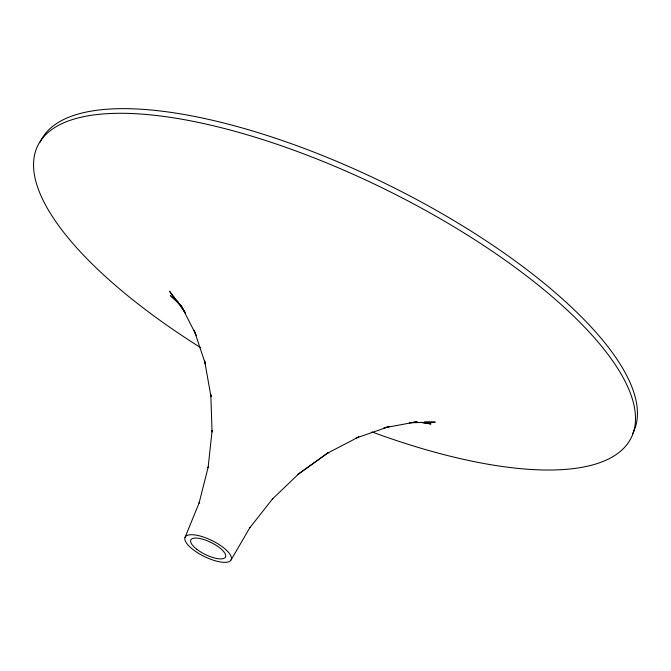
<?xml version="1.0" encoding="UTF-8"?>
<svg xmlns="http://www.w3.org/2000/svg" width="671" height="671" viewBox="0 0 671 671"><rect width="100%" height="100%" fill="white"/><g stroke="black" fill="none" stroke-linecap="round" stroke-linejoin="round"><path stroke-width="1.01" d="M185.003 537.521L199.245 502.638L199.069 503.116L208.236 466.89L208.102 467.544L212.103 430.564L212.061 431.998L210.803 394.607L210.996 396.67L204.63 360.923L205.376 363.858L194.154 330.199L195.16 332.866M231.067 559.958A25.624 8.849 26.2 0 0 200.335 536.079A25.624 8.849 26.2 0 0 192.988 549.549A25.624 8.849 26.2 0 0 231.067 559.958L249.897 527.591L249.62 528.027L272.728 498.662L272.283 499.165L299.132 473.441L298.016 474.347L328.387 452.539L298.419 474.062M327.842 452.925L326.626 453.638L358.817 436.888L356.016 438.071L389.499 426.437L385.297 427.612M383.778 427.922L417.186 421.698L413.126 422.319M412.413 422.394L409.52 422.663M409.344 422.789L435.261 422.143L424.55 421.925M420.642 422.319L431.034 423.971L422.344 422.537M180.256 304.626L170.476 295.601L180.382 304.97M177.203 300.759L178.293 301.975M175.131 298.343L176.163 299.551M173.152 295.945L174.468 297.538M172.522 295.148L169.495 291.206L185.431 313.013M184.844 311.973L180.969 305.313L196.435 335.626M40.126 142.16A330.174 114.011 26.2 0 1 387.704 184.642A330.174 114.011 26.2 0 1 632.443 433.978M200.646 347.637A330.702 114.187 26.2 0 1 122.533 113.298A330.702 114.187 26.2 0 1 605.125 350.715A330.702 114.187 26.2 0 1 371.994 431.931M196.746 549.247A19.316 6.668 26.2 0 0 225.439 557.089A19.316 6.668 26.2 0 0 202.281 539.098A19.316 6.668 26.2 0 0 196.746 549.247"/></g></svg>
